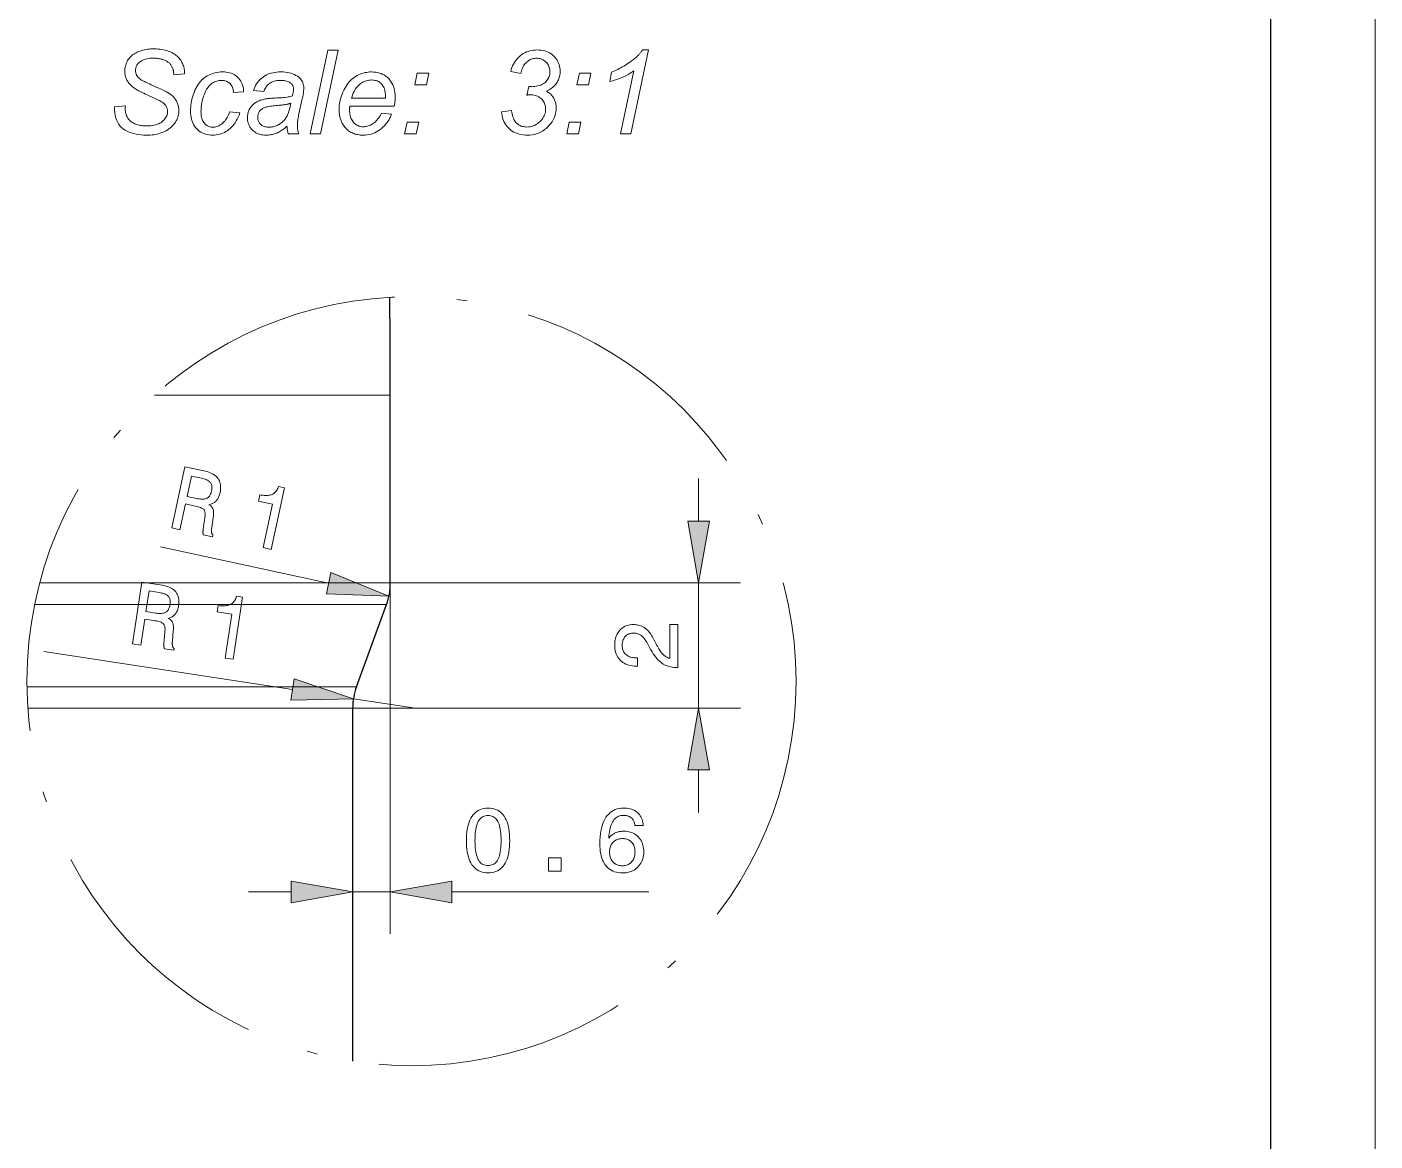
# Model space of a CAD drawing. Extents: x 0 to 297, y 0 to 420.
# Drawn here: x 232.4 to 297, y 315 to 368.4 of the extents above; entities that cross this region are included whole.
import ezdxf

# ---------------------------------------------------------------- set-up
doc = ezdxf.new("R2010")
doc.units = 0
doc.linetypes.add('DASHDOT', pattern=[18.5, 12, -3, 0.5, -3])

msp = doc.modelspace()

# ---------------------------------------------------------------- linework, layer by layer
at = {"color": 7, "lineweight": 13}
msp.add_line((297, 0), (297, 420), dxfattribs=at)
at = {"color": 7, "lineweight": 30}
msp.add_line((292, 5), (292, 415), dxfattribs=at)
at = {"color": 7, "lineweight": 13, "ltscale": 0.282352}
msp.add_line((249.823, 350.742), (238.529, 350.742), dxfattribs=at)
at = {"color": 7, "lineweight": 30, "ltscale": 0.225}
msp.add_line((249.823, 341.742), (249.823, 350.742), dxfattribs=at)
at = {"color": 7, "lineweight": 13, "ltscale": 0.05114}
for p, q in [((264.592, 344.696), (264.592, 346.742)), ((243.023, 326.934), (245.069, 326.934))]:
    msp.add_line(p, q, dxfattribs=at)
at = {"color": 7, "lineweight": 13, "ltscale": 0.206112}
msp.add_line((246.868, 341.732), (238.809, 343.471), dxfattribs=at)
at = {"color": 7, "lineweight": 13, "ltscale": 0.111428}
msp.add_line((237.484, 341.742), (233.026, 341.742), dxfattribs=at)
at = {"color": 7, "lineweight": 13, "ltscale": 0.308492}
msp.add_line((249.823, 341.742), (237.484, 341.742), dxfattribs=at)
at = {"color": 7, "lineweight": 13, "ltscale": 0.420185}
msp.add_line((249.823, 341.742), (249.823, 324.934), dxfattribs=at)
at = {"color": 7, "lineweight": 13, "ltscale": 0.419214}
msp.add_line((249.823, 341.742), (266.592, 341.742), dxfattribs=at)
at = {"color": 7, "lineweight": 13, "ltscale": 0.15}
msp.add_line((264.592, 335.742), (264.592, 341.742), dxfattribs=at)
at = {"color": 7, "lineweight": 13, "ltscale": 0.113457}
msp.add_line((237.325, 340.715), (232.786, 340.715), dxfattribs=at)
at = {"color": 7, "lineweight": 13, "ltscale": 0.307938}
msp.add_line((249.642, 340.715), (237.325, 340.715), dxfattribs=at)
at = {"color": 7, "lineweight": 30, "ltscale": 0.105}
msp.add_line((248.204, 336.768), (249.642, 340.715), dxfattribs=at)
at = {"color": 7, "lineweight": 13, "ltscale": 0.301139}
msp.add_line((245.137, 336.638), (233.228, 338.452), dxfattribs=at)
at = {"color": 7, "lineweight": 13, "ltscale": 0.091156}
msp.add_line((236.063, 336.768), (232.417, 336.768), dxfattribs=at)
at = {"color": 7, "lineweight": 13, "ltscale": 0.303538}
msp.add_line((248.204, 336.768), (236.063, 336.768), dxfattribs=at)
at = {"color": 7, "lineweight": 13, "ltscale": 0.075}
msp.add_line((251.023, 335.742), (248.057, 336.193), dxfattribs=at)
at = {"color": 7, "lineweight": 13, "ltscale": 0.086094}
msp.add_line((235.904, 335.742), (232.46, 335.742), dxfattribs=at)
at = {"color": 7, "lineweight": 13, "ltscale": 0.302983}
msp.add_line((248.023, 335.742), (235.904, 335.742), dxfattribs=at)
at = {"color": 7, "lineweight": 13, "ltscale": 0.464214}
msp.add_line((248.023, 335.742), (266.592, 335.742), dxfattribs=at)
at = {"color": 7, "lineweight": 30, "ltscale": 0.422852}
msp.add_line((248.023, 318.827), (248.023, 335.742), dxfattribs=at)
at = {"color": 7, "lineweight": 13, "ltscale": 0.051139}
msp.add_line((264.592, 330.742), (264.592, 332.787), dxfattribs=at)
at = {"color": 7, "lineweight": 13, "ltscale": 0.045}
msp.add_line((248.023, 326.934), (249.823, 326.934), dxfattribs=at)
at = {"color": 7, "lineweight": 13, "ltscale": 0.235684}
msp.add_line((252.778, 326.934), (262.205, 326.934), dxfattribs=at)
at = {"color": 7, "lineweight": 13}
for points in [[(236.605, 364.557), (237.129, 364.606), (237.123, 364.467), (237.124, 364.421), (237.127, 364.376), (237.133, 364.331), (237.14, 364.288), (237.15, 364.245), (237.162, 364.203), (237.175, 364.162), (237.191, 364.121), (237.209, 364.081), (237.23, 364.043), (237.252, 364.005), (237.278, 363.969), (237.306, 363.935), (237.337, 363.903), (237.371, 363.872), (237.407, 363.843), (237.447, 363.816), (237.489, 363.791), (237.534, 363.767), (237.582, 363.745), (237.632, 363.725), (237.684, 363.707), (237.737, 363.692), (237.793, 363.678), (237.85, 363.666), (237.91, 363.657), (237.971, 363.65), (238.034, 363.644), (238.099, 363.641), (238.165, 363.64), (238.259, 363.642), (238.348, 363.648), (238.433, 363.659), (238.513, 363.674), (238.589, 363.693), (238.66, 363.716), (238.726, 363.743), (238.788, 363.775), (238.845, 363.81), (238.898, 363.85), (238.946, 363.893), (238.989, 363.937), (239.027, 363.982), (239.06, 364.028), (239.087, 364.075), (239.11, 364.124), (239.128, 364.174), (239.14, 364.225), (239.148, 364.277), (239.15, 364.33), (239.149, 364.368), (239.145, 364.404), (239.138, 364.44), (239.129, 364.476), (239.117, 364.51), (239.102, 364.545), (239.085, 364.578), (239.065, 364.611), (239.042, 364.643), (239.017, 364.674), (238.985, 364.706), (238.943, 364.74), (238.892, 364.776), (238.832, 364.814), (238.762, 364.854), (238.683, 364.897), (238.594, 364.942), (238.496, 364.989), (238.389, 365.038), (238.272, 365.089), (238.181, 365.129), (238.095, 365.167), (238.016, 365.203), (237.942, 365.237), (237.875, 365.27), (237.814, 365.3), (237.758, 365.329), (237.709, 365.355), (237.665, 365.38), (237.628, 365.403), (237.575, 365.438), (237.526, 365.475), (237.479, 365.512), (237.435, 365.55), (237.393, 365.588), (237.355, 365.627), (237.319, 365.666), (237.287, 365.707), (237.257, 365.747), (237.23, 365.789), (237.205, 365.831), (237.183, 365.875), (237.164, 365.919), (237.148, 365.965), (237.133, 366.012), (237.122, 366.06), (237.113, 366.11), (237.107, 366.16), (237.103, 366.212), (237.101, 366.265), (237.103, 366.326), (237.108, 366.386), (237.117, 366.445), (237.128, 366.502), (237.144, 366.558), (237.162, 366.613), (237.184, 366.667), (237.21, 366.72), (237.238, 366.771), (237.271, 366.822), (237.306, 366.87), (237.344, 366.916), (237.386, 366.96), (237.431, 367.001), (237.479, 367.04), (237.53, 367.077), (237.584, 367.112), (237.642, 367.144), (237.702, 367.173), (237.766, 367.201), (237.832, 367.226), (237.9, 367.248), (237.969, 367.268), (238.04, 367.285), (238.113, 367.299), (238.187, 367.311), (238.263, 367.32), (238.341, 367.327), (238.42, 367.33), (238.501, 367.332), (238.597, 367.33), (238.69, 367.325), (238.78, 367.317), (238.867, 367.306), (238.951, 367.291), (239.032, 367.273), (239.11, 367.252), (239.185, 367.227), (239.256, 367.199), (239.325, 367.168), (239.39, 367.134), (239.452, 367.098), (239.51, 367.06), (239.564, 367.02), (239.615, 366.977), (239.662, 366.932), (239.705, 366.885), (239.744, 366.836), (239.78, 366.785), (239.812, 366.731), (239.841, 366.677), (239.867, 366.623), (239.889, 366.57), (239.909, 366.517), (239.926, 366.465), (239.939, 366.413), (239.95, 366.362), (239.958, 366.311), (239.962, 366.26), (239.964, 366.21), (239.964, 366.205), (239.963, 366.199), (239.963, 366.193), (239.963, 366.185), (239.963, 366.178), (239.963, 366.169), (239.962, 366.16), (239.962, 366.15), (239.961, 366.14), (239.961, 366.128), (239.445, 366.088), (239.445, 366.121), (239.444, 366.152), (239.442, 366.182), (239.44, 366.211), (239.438, 366.238), (239.434, 366.264), (239.43, 366.288), (239.426, 366.311), (239.421, 366.332), (239.415, 366.352), (239.404, 366.385), (239.391, 366.417), (239.377, 366.447), (239.362, 366.477), (239.346, 366.506), (239.328, 366.533), (239.309, 366.56), (239.289, 366.585), (239.268, 366.61), (239.246, 366.633), (239.222, 366.656), (239.197, 366.677), (239.169, 366.698), (239.141, 366.718), (239.11, 366.737), (239.078, 366.755), (239.043, 366.772), (239.008, 366.788), (238.97, 366.803), (238.931, 366.817), (238.89, 366.831), (238.849, 366.842), (238.806, 366.853), (238.763, 366.862), (238.718, 366.87), (238.673, 366.876), (238.627, 366.881), (238.579, 366.884), (238.531, 366.886), (238.482, 366.887), (238.397, 366.885), (238.315, 366.879), (238.238, 366.869), (238.164, 366.856), (238.094, 366.838), (238.028, 366.816), (237.966, 366.791), (237.907, 366.761), (237.853, 366.728), (237.803, 366.691), (237.767, 366.66), (237.736, 366.627), (237.708, 366.592), (237.684, 366.555), (237.663, 366.516), (237.647, 366.475), (237.634, 366.432), (237.624, 366.388), (237.619, 366.341), (237.617, 366.292), (237.618, 366.263), (237.62, 366.235), (237.624, 366.207), (237.629, 366.179), (237.636, 366.153), (237.645, 366.127), (237.655, 366.101), (237.666, 366.077), (237.679, 366.052), (237.693, 366.029), (237.71, 366.006), (237.729, 365.983), (237.75, 365.96), (237.774, 365.937), (237.801, 365.914), (237.829, 365.891), (237.861, 365.869), (237.894, 365.846), (237.93, 365.823), (237.969, 365.801), (238.001, 365.784), (238.041, 365.763), (238.089, 365.74), (238.145, 365.713), (238.208, 365.683), (238.28, 365.65), (238.359, 365.614), (238.446, 365.575), (238.54, 365.533), (238.643, 365.487), (238.727, 365.45), (238.805, 365.414), (238.878, 365.38), (238.945, 365.348), (239.007, 365.317), (239.064, 365.288), (239.116, 365.26), (239.162, 365.234), (239.202, 365.21), (239.238, 365.187), (239.28, 365.158), (239.321, 365.127), (239.36, 365.095), (239.396, 365.062), (239.431, 365.027), (239.463, 364.992), (239.494, 364.955), (239.522, 364.916), (239.549, 364.877), (239.573, 364.837), (239.596, 364.795), (239.616, 364.752), (239.633, 364.708), (239.648, 364.663), (239.661, 364.617), (239.672, 364.569), (239.68, 364.521), (239.686, 364.471), (239.69, 364.42), (239.691, 364.369), (239.689, 364.304), (239.683, 364.241), (239.673, 364.178), (239.659, 364.117), (239.641, 364.057), (239.62, 363.997), (239.594, 363.939), (239.564, 363.881), (239.531, 363.825), (239.493, 363.77), (239.452, 363.716), (239.408, 363.665), (239.361, 363.616), (239.31, 363.57), (239.257, 363.527), (239.201, 363.485), (239.142, 363.447), (239.079, 363.41), (239.014, 363.377), (238.946, 363.345), (238.875, 363.317), (238.802, 363.291), (238.727, 363.269), (238.65, 363.249), (238.571, 363.233), (238.49, 363.219), (238.407, 363.209), (238.322, 363.201), (238.235, 363.197), (238.146, 363.195), (238.013, 363.198), (237.885, 363.207), (237.761, 363.222), (237.643, 363.243), (237.529, 363.269), (237.421, 363.302), (237.318, 363.34), (237.219, 363.385), (237.126, 363.435), (237.037, 363.491), (236.956, 363.555), (236.882, 363.629), (236.818, 363.712), (236.762, 363.804), (236.714, 363.906), (236.675, 364.017), (236.645, 364.138), (236.623, 364.268), (236.61, 364.408)], [(245.988, 363.264), (246.823, 367.264), (247.317, 367.264), (246.482, 363.264)], [(255.153, 364.311), (255.633, 364.371), (255.646, 364.29), (255.661, 364.213), (255.678, 364.141), (255.698, 364.073), (255.721, 364.011), (255.747, 363.953), (255.775, 363.9), (255.805, 363.852), (255.839, 363.808), (255.875, 363.77), (255.913, 363.735), (255.954, 363.704), (255.997, 363.677), (256.043, 363.654), (256.091, 363.634), (256.141, 363.617), (256.193, 363.605), (256.248, 363.595), (256.305, 363.59), (256.365, 363.588), (256.437, 363.591), (256.507, 363.599), (256.575, 363.612), (256.641, 363.63), (256.705, 363.654), (256.768, 363.683), (256.828, 363.717), (256.886, 363.756), (256.942, 363.8), (256.996, 363.85), (257.047, 363.903), (257.092, 363.958), (257.132, 364.014), (257.167, 364.072), (257.196, 364.131), (257.22, 364.192), (257.238, 364.254), (257.252, 364.318), (257.26, 364.384), (257.262, 364.45), (257.26, 364.508), (257.254, 364.564), (257.244, 364.618), (257.23, 364.67), (257.213, 364.72), (257.191, 364.767), (257.165, 364.813), (257.135, 364.856), (257.101, 364.898), (257.063, 364.938), (257.022, 364.974), (256.978, 365.007), (256.931, 365.036), (256.882, 365.061), (256.83, 365.082), (256.775, 365.099), (256.717, 365.113), (256.657, 365.122), (256.594, 365.128), (256.528, 365.13), (256.52, 365.13), (256.51, 365.129), (256.498, 365.129), (256.485, 365.128), (256.47, 365.127), (256.453, 365.126), (256.435, 365.125), (256.415, 365.123), (256.393, 365.121), (256.37, 365.119), (256.455, 365.531), (256.469, 365.529), (256.483, 365.527), (256.497, 365.525), (256.511, 365.524), (256.524, 365.523), (256.538, 365.522), (256.551, 365.521), (256.565, 365.52), (256.578, 365.52), (256.591, 365.52), (256.674, 365.522), (256.753, 365.528), (256.827, 365.539), (256.898, 365.553), (256.965, 365.572), (257.028, 365.594), (257.088, 365.621), (257.143, 365.652), (257.194, 365.687), (257.242, 365.726), (257.285, 365.768), (257.324, 365.812), (257.358, 365.858), (257.388, 365.906), (257.413, 365.956), (257.433, 366.007), (257.449, 366.061), (257.461, 366.116), (257.467, 366.173), (257.47, 366.232), (257.468, 366.286), (257.462, 366.339), (257.453, 366.39), (257.44, 366.439), (257.423, 366.486), (257.402, 366.531), (257.378, 366.575), (257.35, 366.617), (257.318, 366.658), (257.283, 366.696), (257.245, 366.732), (257.205, 366.764), (257.163, 366.792), (257.12, 366.816), (257.075, 366.837), (257.029, 366.854), (256.98, 366.867), (256.931, 366.877), (256.879, 366.882), (256.826, 366.884), (256.773, 366.882), (256.722, 366.877), (256.672, 366.867), (256.623, 366.854), (256.574, 366.836), (256.527, 366.815), (256.481, 366.79), (256.436, 366.761), (256.392, 366.728), (256.35, 366.692), (256.309, 366.652), (256.271, 366.609), (256.236, 366.562), (256.205, 366.513), (256.176, 366.46), (256.15, 366.404), (256.128, 366.344), (256.108, 366.282), (256.092, 366.216), (256.078, 366.148), (255.593, 366.246), (255.619, 366.342), (255.649, 366.434), (255.684, 366.522), (255.724, 366.605), (255.768, 366.684), (255.816, 366.758), (255.869, 366.828), (255.926, 366.893), (255.988, 366.954), (256.054, 367.01), (256.123, 367.061), (256.195, 367.107), (256.27, 367.148), (256.347, 367.183), (256.426, 367.212), (256.508, 367.237), (256.593, 367.256), (256.68, 367.269), (256.769, 367.277), (256.861, 367.28), (256.958, 367.277), (257.05, 367.268), (257.139, 367.253), (257.224, 367.232), (257.306, 367.206), (257.383, 367.173), (257.457, 367.134), (257.527, 367.09), (257.594, 367.039), (257.657, 366.983), (257.714, 366.922), (257.766, 366.858), (257.812, 366.792), (257.851, 366.723), (257.885, 366.651), (257.912, 366.577), (257.933, 366.499), (257.949, 366.419), (257.958, 366.337), (257.961, 366.251), (257.959, 366.189), (257.954, 366.128), (257.946, 366.069), (257.934, 366.011), (257.92, 365.955), (257.901, 365.9), (257.88, 365.848), (257.855, 365.796), (257.827, 365.747), (257.796, 365.699), (257.761, 365.652), (257.723, 365.608), (257.682, 365.564), (257.637, 365.523), (257.589, 365.483), (257.538, 365.445), (257.484, 365.408), (257.426, 365.373), (257.365, 365.339), (257.301, 365.307), (257.346, 365.279), (257.39, 365.249), (257.431, 365.219), (257.469, 365.187), (257.506, 365.154), (257.539, 365.12), (257.571, 365.084), (257.6, 365.048), (257.627, 365.01), (257.651, 364.972), (257.673, 364.932), (257.693, 364.891), (257.71, 364.849), (257.725, 364.805), (257.738, 364.761), (257.749, 364.715), (257.757, 364.668), (257.763, 364.621), (257.766, 364.572), (257.767, 364.521), (257.763, 364.415), (257.751, 364.312), (257.731, 364.212), (257.703, 364.114), (257.667, 364.02), (257.622, 363.928), (257.57, 363.839), (257.51, 363.753), (257.441, 363.67), (257.365, 363.59), (257.283, 363.515), (257.197, 363.448), (257.109, 363.389), (257.018, 363.337), (256.923, 363.294), (256.825, 363.258), (256.724, 363.231), (256.62, 363.211), (256.513, 363.199), (256.403, 363.195), (256.296, 363.198), (256.194, 363.208), (256.096, 363.223), (256.002, 363.244), (255.912, 363.271), (255.826, 363.305), (255.745, 363.344), (255.668, 363.39), (255.595, 363.442), (255.526, 363.5), (255.462, 363.562), (255.404, 363.629), (255.352, 363.7), (255.306, 363.775), (255.265, 363.855), (255.231, 363.938), (255.203, 364.025), (255.18, 364.116), (255.164, 364.212)], [(260.853, 363.264), (261.486, 366.284), (261.401, 366.221), (261.309, 366.16), (261.211, 366.102), (261.105, 366.047), (260.994, 365.994), (260.875, 365.944), (260.75, 365.896), (260.618, 365.851), (260.48, 365.808), (260.335, 365.768), (260.427, 366.216), (260.501, 366.246), (260.574, 366.278), (260.648, 366.312), (260.721, 366.348), (260.793, 366.386), (260.866, 366.425), (260.938, 366.466), (261.011, 366.509), (261.083, 366.554), (261.155, 366.601), (261.225, 366.647), (261.291, 366.693), (261.354, 366.738), (261.413, 366.781), (261.469, 366.823), (261.521, 366.864), (261.569, 366.903), (261.614, 366.942), (261.656, 366.979), (261.693, 367.015), (261.715, 367.038), (261.737, 367.061), (261.758, 367.085), (261.779, 367.11), (261.8, 367.136), (261.82, 367.163), (261.841, 367.191), (261.861, 367.22), (261.881, 367.249), (261.901, 367.28), (262.187, 367.28), (261.35, 363.264)], [(242.125, 364.319), (242.618, 364.268), (242.58, 364.162), (242.538, 364.062), (242.493, 363.967), (242.445, 363.878), (242.394, 363.795), (242.339, 363.717), (242.282, 363.645), (242.221, 363.578), (242.157, 363.517), (242.09, 363.461), (242.021, 363.411), (241.95, 363.367), (241.877, 363.327), (241.801, 363.293), (241.725, 363.264), (241.646, 363.24), (241.565, 363.222), (241.482, 363.209), (241.398, 363.201), (241.311, 363.198), (241.219, 363.201), (241.13, 363.21), (241.044, 363.226), (240.962, 363.247), (240.884, 363.274), (240.809, 363.308), (240.738, 363.348), (240.671, 363.394), (240.607, 363.446), (240.546, 363.504), (240.49, 363.567), (240.441, 363.636), (240.397, 363.709), (240.358, 363.787), (240.326, 363.87), (240.3, 363.958), (240.279, 364.05), (240.265, 364.148), (240.256, 364.25), (240.253, 364.358), (240.255, 364.452), (240.26, 364.547), (240.27, 364.641), (240.283, 364.735), (240.3, 364.828), (240.321, 364.922), (240.345, 365.014), (240.373, 365.107), (240.405, 365.199), (240.441, 365.291), (240.48, 365.38), (240.523, 365.465), (240.569, 365.546), (240.618, 365.622), (240.67, 365.694), (240.725, 365.762), (240.784, 365.825), (240.846, 365.884), (240.911, 365.938), (240.98, 365.988), (241.051, 366.033), (241.124, 366.074), (241.199, 366.11), (241.276, 366.141), (241.355, 366.167), (241.437, 366.189), (241.52, 366.205), (241.605, 366.217), (241.692, 366.224), (241.781, 366.227), (241.872, 366.224), (241.96, 366.216), (242.043, 366.203), (242.123, 366.185), (242.199, 366.161), (242.271, 366.132), (242.339, 366.098), (242.403, 366.058), (242.464, 366.013), (242.52, 365.963), (242.572, 365.909), (242.618, 365.851), (242.659, 365.79), (242.695, 365.725), (242.725, 365.657), (242.749, 365.586), (242.768, 365.511), (242.782, 365.433), (242.79, 365.351), (242.793, 365.266), (242.307, 365.234), (242.305, 365.287), (242.3, 365.339), (242.292, 365.388), (242.281, 365.435), (242.266, 365.479), (242.249, 365.521), (242.228, 365.561), (242.204, 365.598), (242.178, 365.632), (242.148, 365.665), (242.115, 365.694), (242.081, 365.721), (242.045, 365.744), (242.006, 365.764), (241.966, 365.781), (241.924, 365.795), (241.879, 365.806), (241.833, 365.814), (241.785, 365.819), (241.734, 365.82), (241.676, 365.818), (241.619, 365.813), (241.563, 365.803), (241.509, 365.79), (241.457, 365.773), (241.406, 365.752), (241.357, 365.728), (241.309, 365.7), (241.263, 365.668), (241.219, 365.632), (241.176, 365.592), (241.135, 365.549), (241.096, 365.501), (241.059, 365.45), (241.024, 365.395), (240.991, 365.336), (240.959, 365.273), (240.93, 365.206), (240.902, 365.135), (240.876, 365.06), (240.853, 364.984), (240.832, 364.908), (240.813, 364.833), (240.797, 364.758), (240.783, 364.684), (240.772, 364.611), (240.763, 364.538), (240.757, 364.465), (240.753, 364.393), (240.752, 364.322), (240.754, 364.25), (240.759, 364.181), (240.767, 364.116), (240.778, 364.055), (240.793, 363.998), (240.811, 363.944), (240.832, 363.894), (240.857, 363.847), (240.885, 363.805), (240.916, 363.766), (240.949, 363.73), (240.984, 363.699), (241.021, 363.671), (241.059, 363.647), (241.099, 363.626), (241.14, 363.61), (241.182, 363.597), (241.227, 363.587), (241.272, 363.582), (241.32, 363.58), (241.367, 363.582), (241.415, 363.587), (241.462, 363.596), (241.508, 363.609), (241.555, 363.626), (241.6, 363.646), (241.646, 363.67), (241.691, 363.697), (241.735, 363.728), (241.779, 363.763), (241.822, 363.801), (241.864, 363.844), (241.903, 363.89), (241.94, 363.94), (241.976, 363.993), (242.009, 364.051), (242.041, 364.112), (242.071, 364.178), (242.099, 364.247)], [(244.872, 363.624), (244.821, 363.581), (244.77, 363.54), (244.72, 363.502), (244.67, 363.466), (244.62, 363.432), (244.571, 363.401), (244.522, 363.372), (244.474, 363.346), (244.426, 363.322), (244.378, 363.3), (244.331, 363.281), (244.282, 363.264), (244.233, 363.248), (244.183, 363.235), (244.133, 363.224), (244.082, 363.214), (244.03, 363.207), (243.978, 363.202), (243.925, 363.199), (243.871, 363.198), (243.792, 363.2), (243.717, 363.208), (243.644, 363.219), (243.575, 363.236), (243.509, 363.257), (243.445, 363.283), (243.385, 363.314), (243.329, 363.349), (243.275, 363.389), (243.224, 363.434), (243.178, 363.483), (243.136, 363.534), (243.099, 363.588), (243.067, 363.644), (243.04, 363.703), (243.018, 363.765), (243.001, 363.829), (242.988, 363.896), (242.981, 363.966), (242.979, 364.038), (242.98, 364.086), (242.983, 364.133), (242.989, 364.179), (242.996, 364.224), (243.006, 364.267), (243.018, 364.31), (243.033, 364.351), (243.049, 364.391), (243.068, 364.43), (243.089, 364.468), (243.112, 364.505), (243.136, 364.54), (243.162, 364.574), (243.189, 364.606), (243.218, 364.637), (243.248, 364.666), (243.279, 364.694), (243.312, 364.72), (243.347, 364.745), (243.382, 364.768), (243.42, 364.79), (243.459, 364.811), (243.499, 364.831), (243.542, 364.849), (243.586, 364.866), (243.631, 364.881), (243.678, 364.895), (243.727, 364.908), (243.778, 364.92), (243.83, 364.931), (243.866, 364.937), (243.908, 364.943), (243.957, 364.949), (244.011, 364.955), (244.071, 364.96), (244.137, 364.965), (244.209, 364.97), (244.287, 364.974), (244.371, 364.979), (244.462, 364.983), (244.552, 364.987), (244.637, 364.993), (244.717, 364.999), (244.792, 365.007), (244.861, 365.017), (244.925, 365.027), (244.984, 365.039), (245.037, 365.051), (245.086, 365.066), (245.129, 365.081), (245.14, 365.12), (245.149, 365.159), (245.158, 365.196), (245.165, 365.231), (245.172, 365.266), (245.177, 365.298), (245.181, 365.33), (245.184, 365.36), (245.185, 365.389), (245.186, 365.416), (245.185, 365.45), (245.181, 365.482), (245.175, 365.513), (245.166, 365.542), (245.155, 365.57), (245.141, 365.596), (245.124, 365.621), (245.106, 365.644), (245.084, 365.666), (245.06, 365.686), (245.024, 365.712), (244.985, 365.736), (244.943, 365.756), (244.898, 365.774), (244.849, 365.789), (244.797, 365.801), (244.742, 365.811), (244.684, 365.817), (244.623, 365.822), (244.558, 365.823), (244.497, 365.822), (244.439, 365.817), (244.382, 365.81), (244.328, 365.801), (244.276, 365.788), (244.226, 365.773), (244.178, 365.755), (244.133, 365.735), (244.09, 365.711), (244.05, 365.685), (244.011, 365.656), (243.975, 365.625), (243.941, 365.592), (243.909, 365.556), (243.879, 365.518), (243.851, 365.478), (243.825, 365.435), (243.802, 365.39), (243.781, 365.343), (243.762, 365.294), (243.262, 365.337), (243.295, 365.421), (243.331, 365.502), (243.37, 365.578), (243.413, 365.65), (243.46, 365.718), (243.51, 365.782), (243.564, 365.842), (243.621, 365.898), (243.682, 365.95), (243.747, 365.998), (243.815, 366.041), (243.886, 366.08), (243.961, 366.114), (244.04, 366.144), (244.122, 366.169), (244.207, 366.19), (244.296, 366.206), (244.388, 366.218), (244.484, 366.224), (244.583, 366.227), (244.688, 366.224), (244.789, 366.216), (244.885, 366.204), (244.977, 366.186), (245.065, 366.163), (245.147, 366.134), (245.226, 366.101), (245.3, 366.063), (245.369, 366.019), (245.434, 365.97), (245.48, 365.931), (245.521, 365.889), (245.557, 365.845), (245.588, 365.799), (245.614, 365.751), (245.636, 365.7), (245.653, 365.647), (245.665, 365.591), (245.672, 365.534), (245.674, 365.474), (245.674, 365.427), (245.672, 365.378), (245.668, 365.328), (245.663, 365.276), (245.657, 365.223), (245.65, 365.169), (245.641, 365.113), (245.631, 365.055), (245.619, 364.997), (245.606, 364.936), (245.445, 364.216), (245.431, 364.148), (245.418, 364.083), (245.406, 364.021), (245.396, 363.961), (245.388, 363.904), (245.381, 363.849), (245.376, 363.797), (245.372, 363.748), (245.37, 363.701), (245.369, 363.656), (245.369, 363.628), (245.371, 363.597), (245.374, 363.564), (245.378, 363.528), (245.384, 363.49), (245.39, 363.45), (245.398, 363.407), (245.407, 363.361), (245.417, 363.314), (245.429, 363.264), (244.929, 363.264), (244.922, 363.293), (244.914, 363.323), (244.907, 363.356), (244.901, 363.389), (244.895, 363.425), (244.889, 363.461), (244.884, 363.5), (244.88, 363.539), (244.876, 363.581)], [(249.396, 364.249), (249.876, 364.199), (249.853, 364.128), (249.824, 364.058), (249.79, 363.988), (249.75, 363.919), (249.705, 363.851), (249.655, 363.783), (249.599, 363.716), (249.538, 363.65), (249.472, 363.585), (249.4, 363.52), (249.324, 363.459), (249.245, 363.404), (249.164, 363.356), (249.079, 363.314), (248.992, 363.279), (248.902, 363.25), (248.809, 363.227), (248.713, 363.211), (248.614, 363.201), (248.512, 363.198), (248.448, 363.2), (248.385, 363.204), (248.324, 363.211), (248.263, 363.222), (248.203, 363.235), (248.145, 363.252), (248.087, 363.271), (248.031, 363.293), (247.976, 363.319), (247.921, 363.347), (247.869, 363.378), (247.819, 363.412), (247.772, 363.448), (247.727, 363.487), (247.685, 363.529), (247.645, 363.574), (247.608, 363.621), (247.573, 363.671), (247.541, 363.724), (247.512, 363.779), (247.485, 363.837), (247.461, 363.896), (247.44, 363.957), (247.422, 364.019), (247.407, 364.083), (247.394, 364.148), (247.384, 364.215), (247.377, 364.284), (247.373, 364.354), (247.372, 364.426), (247.374, 364.521), (247.38, 364.615), (247.391, 364.708), (247.407, 364.801), (247.426, 364.893), (247.451, 364.985), (247.479, 365.077), (247.512, 365.167), (247.549, 365.257), (247.591, 365.347), (247.636, 365.434), (247.684, 365.516), (247.735, 365.594), (247.788, 365.667), (247.843, 365.736), (247.901, 365.8), (247.962, 365.859), (248.026, 365.914), (248.091, 365.964), (248.16, 366.01), (248.23, 366.051), (248.302, 366.088), (248.375, 366.12), (248.449, 366.149), (248.524, 366.172), (248.6, 366.192), (248.677, 366.207), (248.756, 366.218), (248.835, 366.225), (248.916, 366.227), (249.017, 366.223), (249.115, 366.214), (249.208, 366.198), (249.297, 366.175), (249.382, 366.146), (249.463, 366.111), (249.539, 366.069), (249.612, 366.021), (249.68, 365.966), (249.744, 365.905), (249.803, 365.838), (249.855, 365.767), (249.902, 365.69), (249.942, 365.61), (249.976, 365.524), (250.004, 365.434), (250.026, 365.339), (250.041, 365.239), (250.051, 365.135), (250.054, 365.026), (250.053, 364.983), (250.052, 364.941), (250.05, 364.897), (250.048, 364.854), (250.044, 364.811), (250.04, 364.767), (250.035, 364.723), (250.029, 364.679), (250.023, 364.634), (250.015, 364.59), (247.882, 364.59), (247.88, 364.573), (247.878, 364.556), (247.876, 364.54), (247.875, 364.525), (247.874, 364.509), (247.873, 364.494), (247.872, 364.479), (247.871, 364.465), (247.871, 364.451), (247.871, 364.437), (247.873, 364.357), (247.878, 364.282), (247.888, 364.21), (247.901, 364.142), (247.918, 364.078), (247.938, 364.018), (247.962, 363.962), (247.99, 363.909), (248.022, 363.861), (248.058, 363.816), (248.096, 363.775), (248.136, 363.739), (248.177, 363.707), (248.221, 363.679), (248.265, 363.655), (248.312, 363.636), (248.36, 363.621), (248.41, 363.61), (248.462, 363.604), (248.515, 363.602), (248.565, 363.604), (248.616, 363.609), (248.666, 363.617), (248.716, 363.629), (248.766, 363.643), (248.816, 363.662), (248.866, 363.683), (248.916, 363.708), (248.965, 363.737), (249.014, 363.768), (249.062, 363.803), (249.108, 363.841), (249.152, 363.881), (249.193, 363.925), (249.232, 363.972), (249.269, 364.021), (249.304, 364.074), (249.337, 364.129), (249.368, 364.187)], [(247.961, 364.966), (249.587, 364.966), (249.588, 364.981), (249.588, 364.995), (249.588, 365.008), (249.589, 365.02), (249.589, 365.032), (249.589, 365.042), (249.59, 365.052), (249.59, 365.06), (249.59, 365.068), (249.59, 365.075), (249.588, 365.148), (249.582, 365.217), (249.573, 365.282), (249.56, 365.344), (249.543, 365.403), (249.523, 365.458), (249.499, 365.51), (249.471, 365.558), (249.439, 365.603), (249.404, 365.644), (249.366, 365.682), (249.326, 365.715), (249.283, 365.745), (249.239, 365.771), (249.192, 365.793), (249.143, 365.81), (249.092, 365.824), (249.039, 365.834), (248.984, 365.84), (248.927, 365.842), (248.864, 365.84), (248.802, 365.833), (248.742, 365.822), (248.682, 365.807), (248.624, 365.787), (248.567, 365.763), (248.511, 365.735), (248.456, 365.702), (248.402, 365.665), (248.35, 365.624), (248.299, 365.578), (248.251, 365.528), (248.205, 365.473), (248.162, 365.414), (248.122, 365.35), (248.085, 365.282), (248.05, 365.21), (248.017, 365.133), (247.988, 365.052)], [(250.998, 365.602), (251.115, 366.161), (251.672, 366.161), (251.557, 365.602)], [(258.763, 365.602), (258.88, 366.161), (259.437, 366.161), (259.322, 365.602)], [(245.055, 364.731), (245.034, 364.723), (245.013, 364.716), (244.991, 364.709), (244.97, 364.702), (244.948, 364.695), (244.925, 364.689), (244.902, 364.684), (244.88, 364.678), (244.856, 364.673), (244.833, 364.669), (244.807, 364.664), (244.779, 364.66), (244.747, 364.655), (244.712, 364.651), (244.674, 364.646), (244.633, 364.642), (244.588, 364.637), (244.541, 364.632), (244.49, 364.627), (244.436, 364.622), (244.352, 364.615), (244.273, 364.606), (244.2, 364.598), (244.131, 364.589), (244.068, 364.579), (244.01, 364.569), (243.956, 364.559), (243.908, 364.548), (243.865, 364.537), (243.827, 364.525), (243.793, 364.513), (243.76, 364.499), (243.729, 364.484), (243.699, 364.467), (243.672, 364.449), (243.646, 364.43), (243.622, 364.409), (243.599, 364.387), (243.579, 364.364), (243.56, 364.339), (243.543, 364.313), (243.527, 364.286), (243.514, 364.259), (243.502, 364.232), (243.492, 364.204), (243.484, 364.175), (243.478, 364.146), (243.473, 364.116), (243.471, 364.086), (243.47, 364.055), (243.471, 364.014), (243.475, 363.975), (243.483, 363.937), (243.493, 363.901), (243.506, 363.866), (243.521, 363.832), (243.54, 363.801), (243.561, 363.77), (243.586, 363.741), (243.613, 363.714), (243.643, 363.688), (243.675, 363.666), (243.71, 363.646), (243.747, 363.628), (243.787, 363.613), (243.829, 363.601), (243.873, 363.592), (243.92, 363.585), (243.969, 363.581), (244.021, 363.58), (244.07, 363.581), (244.118, 363.585), (244.167, 363.592), (244.214, 363.601), (244.262, 363.612), (244.309, 363.627), (244.355, 363.644), (244.402, 363.663), (244.447, 363.685), (244.493, 363.71), (244.537, 363.737), (244.58, 363.766), (244.62, 363.797), (244.659, 363.83), (244.696, 363.865), (244.73, 363.902), (244.763, 363.941), (244.794, 363.983), (244.823, 364.026), (244.85, 364.071), (244.876, 364.12), (244.9, 364.172), (244.924, 364.228), (244.946, 364.288), (244.967, 364.352), (244.987, 364.42), (245.006, 364.492), (245.023, 364.568), (245.04, 364.648)], [(250.509, 363.264), (250.627, 363.823), (251.186, 363.823), (251.066, 363.264)], [(258.275, 363.264), (258.392, 363.823), (258.951, 363.823), (258.831, 363.264)], [(239.35, 344.378), (239.982, 347.306), (240.961, 347.095), (241.045, 347.074), (241.124, 347.051), (241.198, 347.024), (241.266, 346.993), (241.33, 346.959), (241.389, 346.922), (241.443, 346.881), (241.492, 346.837), (241.535, 346.79), (241.574, 346.739), (241.607, 346.685), (241.636, 346.629), (241.658, 346.569), (241.676, 346.506), (241.687, 346.441), (241.694, 346.372), (241.695, 346.301), (241.691, 346.226), (241.682, 346.149), (241.667, 346.069), (241.655, 346.022), (241.642, 345.976), (241.628, 345.933), (241.612, 345.891), (241.594, 345.852), (241.575, 345.814), (241.554, 345.778), (241.531, 345.744), (241.507, 345.712), (241.481, 345.682), (241.453, 345.654), (241.424, 345.628), (241.393, 345.603), (241.361, 345.581), (241.327, 345.561), (241.292, 345.543), (241.255, 345.526), (241.217, 345.512), (241.177, 345.499), (241.136, 345.489), (241.165, 345.472), (241.192, 345.454), (241.217, 345.435), (241.239, 345.415), (241.26, 345.395), (241.279, 345.374), (241.295, 345.352), (241.31, 345.329), (241.322, 345.306), (241.333, 345.282), (241.341, 345.255), (241.348, 345.226), (241.353, 345.194), (241.356, 345.158), (241.358, 345.12), (241.357, 345.079), (241.356, 345.034), (241.352, 344.987), (241.346, 344.936), (241.339, 344.882), (241.267, 344.4), (241.263, 344.369), (241.26, 344.34), (241.257, 344.313), (241.255, 344.287), (241.253, 344.262), (241.253, 344.24), (241.253, 344.218), (241.254, 344.199), (241.255, 344.181), (241.258, 344.164), (241.261, 344.149), (241.265, 344.134), (241.269, 344.12), (241.275, 344.106), (241.281, 344.093), (241.288, 344.08), (241.296, 344.068), (241.305, 344.057), (241.314, 344.046), (241.325, 344.036), (241.307, 343.955), (240.864, 344.051), (240.861, 344.062), (240.858, 344.074), (240.855, 344.087), (240.853, 344.101), (240.851, 344.116), (240.849, 344.131), (240.848, 344.148), (240.848, 344.166), (240.847, 344.184), (240.848, 344.203), (240.848, 344.224), (240.849, 344.245), (240.851, 344.268), (240.853, 344.293), (240.855, 344.318), (240.858, 344.345), (240.861, 344.373), (240.865, 344.402), (240.869, 344.433), (240.874, 344.465), (240.935, 344.849), (240.943, 344.905), (240.948, 344.957), (240.951, 345.006), (240.951, 345.052), (240.949, 345.093), (240.944, 345.131), (240.936, 345.166), (240.926, 345.196), (240.913, 345.224), (240.898, 345.247), (240.879, 345.268), (240.852, 345.29), (240.82, 345.31), (240.781, 345.33), (240.735, 345.35), (240.683, 345.37), (240.624, 345.389), (240.559, 345.407), (240.488, 345.425), (240.41, 345.443), (240.008, 345.53), (239.741, 344.293)], [(240.774, 346.76), (240.296, 346.863), (240.085, 345.888), (240.537, 345.791), (240.604, 345.778), (240.667, 345.768), (240.727, 345.761), (240.783, 345.757), (240.835, 345.756), (240.884, 345.759), (240.929, 345.764), (240.97, 345.773), (241.007, 345.785), (241.041, 345.801), (241.072, 345.819), (241.101, 345.841), (241.128, 345.867), (241.153, 345.897), (241.176, 345.93), (241.197, 345.966), (241.215, 346.006), (241.232, 346.05), (241.246, 346.097), (241.259, 346.148), (241.268, 346.199), (241.275, 346.247), (241.278, 346.293), (241.277, 346.337), (241.273, 346.378), (241.266, 346.417), (241.256, 346.454), (241.242, 346.488), (241.225, 346.52), (241.205, 346.549), (241.181, 346.577), (241.153, 346.603), (241.12, 346.628), (241.084, 346.651), (241.043, 346.672), (240.997, 346.693), (240.948, 346.712), (240.894, 346.729), (240.836, 346.745)], [(243.734, 343.432), (244.184, 345.517), (243.5, 345.665), (243.564, 345.964), (243.638, 345.95), (243.709, 345.94), (243.776, 345.934), (243.84, 345.93), (243.901, 345.93), (243.958, 345.934), (244.012, 345.941), (244.063, 345.951), (244.111, 345.965), (244.155, 345.982), (244.196, 346.002), (244.235, 346.027), (244.272, 346.055), (244.306, 346.087), (244.339, 346.123), (244.369, 346.163), (244.397, 346.207), (244.423, 346.255), (244.446, 346.306), (244.467, 346.362), (244.754, 346.3), (244.117, 343.349)], [(264.071, 344.696), (264.592, 341.742), (265.113, 344.696)], [(237.47, 338.817), (237.921, 341.779), (238.911, 341.628), (238.996, 341.613), (239.077, 341.594), (239.152, 341.571), (239.223, 341.545), (239.289, 341.515), (239.35, 341.482), (239.406, 341.445), (239.457, 341.404), (239.504, 341.359), (239.545, 341.311), (239.582, 341.259), (239.614, 341.204), (239.64, 341.146), (239.661, 341.084), (239.677, 341.02), (239.688, 340.952), (239.693, 340.88), (239.694, 340.806), (239.689, 340.728), (239.679, 340.647), (239.671, 340.6), (239.661, 340.553), (239.649, 340.509), (239.635, 340.467), (239.62, 340.426), (239.603, 340.387), (239.584, 340.35), (239.563, 340.315), (239.541, 340.281), (239.517, 340.25), (239.491, 340.22), (239.464, 340.192), (239.435, 340.166), (239.404, 340.142), (239.372, 340.12), (239.338, 340.099), (239.302, 340.081), (239.265, 340.064), (239.226, 340.049), (239.185, 340.036), (239.215, 340.021), (239.243, 340.004), (239.269, 339.987), (239.293, 339.969), (239.315, 339.95), (239.335, 339.93), (239.352, 339.909), (239.368, 339.887), (239.382, 339.865), (239.394, 339.841), (239.404, 339.815), (239.413, 339.787), (239.42, 339.755), (239.425, 339.72), (239.429, 339.681), (239.431, 339.64), (239.432, 339.595), (239.431, 339.548), (239.429, 339.497), (239.425, 339.443), (239.383, 338.957), (239.381, 338.926), (239.379, 338.897), (239.378, 338.869), (239.377, 338.843), (239.378, 338.819), (239.378, 338.796), (239.38, 338.775), (239.382, 338.755), (239.384, 338.738), (239.388, 338.721), (239.392, 338.706), (239.396, 338.692), (239.402, 338.678), (239.408, 338.664), (239.415, 338.652), (239.423, 338.639), (239.432, 338.628), (239.441, 338.617), (239.452, 338.607), (239.463, 338.597), (239.45, 338.516), (239.002, 338.584), (238.998, 338.595), (238.994, 338.607), (238.991, 338.619), (238.987, 338.633), (238.985, 338.648), (238.982, 338.663), (238.98, 338.68), (238.978, 338.697), (238.977, 338.716), (238.976, 338.735), (238.975, 338.755), (238.975, 338.777), (238.975, 338.8), (238.976, 338.824), (238.977, 338.85), (238.978, 338.877), (238.979, 338.905), (238.981, 338.935), (238.984, 338.966), (238.986, 338.998), (239.024, 339.385), (239.028, 339.441), (239.03, 339.494), (239.03, 339.543), (239.027, 339.588), (239.022, 339.629), (239.015, 339.667), (239.005, 339.701), (238.993, 339.731), (238.979, 339.757), (238.962, 339.78), (238.941, 339.8), (238.914, 339.819), (238.88, 339.838), (238.84, 339.856), (238.793, 339.873), (238.74, 339.889), (238.68, 339.904), (238.614, 339.919), (238.542, 339.933), (238.463, 339.945), (238.057, 340.007), (237.866, 338.757)], [(246.758, 341.223), (249.756, 341.109), (246.978, 342.241)], [(238.746, 341.282), (238.262, 341.356), (238.112, 340.37), (238.568, 340.301), (238.636, 340.291), (238.7, 340.285), (238.76, 340.282), (238.816, 340.282), (238.868, 340.284), (238.917, 340.29), (238.961, 340.298), (239.002, 340.31), (239.038, 340.324), (239.071, 340.341), (239.101, 340.362), (239.129, 340.386), (239.154, 340.413), (239.177, 340.444), (239.198, 340.478), (239.216, 340.516), (239.232, 340.557), (239.246, 340.602), (239.258, 340.65), (239.267, 340.702), (239.273, 340.753), (239.277, 340.802), (239.277, 340.848), (239.274, 340.891), (239.268, 340.932), (239.258, 340.971), (239.246, 341.006), (239.23, 341.04), (239.211, 341.07), (239.189, 341.098), (239.163, 341.124), (239.133, 341.149), (239.099, 341.171), (239.061, 341.192), (239.019, 341.212), (238.973, 341.229), (238.922, 341.245), (238.867, 341.259), (238.809, 341.271)], [(241.904, 338.142), (242.225, 340.251), (241.533, 340.357), (241.579, 340.659), (241.654, 340.65), (241.725, 340.644), (241.793, 340.642), (241.857, 340.643), (241.918, 340.646), (241.975, 340.653), (242.028, 340.664), (242.078, 340.677), (242.125, 340.693), (242.168, 340.713), (242.208, 340.736), (242.245, 340.763), (242.28, 340.794), (242.313, 340.828), (242.343, 340.866), (242.37, 340.908), (242.396, 340.953), (242.418, 341.002), (242.439, 341.055), (242.456, 341.112), (242.746, 341.067), (242.292, 338.083)], [(263.592, 337.689), (263.579, 337.689), (263.492, 337.691), (263.407, 337.697), (263.325, 337.707), (263.247, 337.722), (263.171, 337.74), (263.098, 337.763), (263.028, 337.79), (262.961, 337.821), (262.897, 337.856), (262.836, 337.895), (262.776, 337.94), (262.717, 337.991), (262.657, 338.049), (262.598, 338.114), (262.539, 338.185), (262.48, 338.263), (262.421, 338.348), (262.362, 338.439), (262.303, 338.537), (262.245, 338.641), (262.105, 338.897), (262.08, 338.941), (262.055, 338.983), (262.028, 339.023), (262.001, 339.06), (261.973, 339.095), (261.945, 339.127), (261.916, 339.157), (261.887, 339.185), (261.857, 339.209), (261.826, 339.232), (261.795, 339.252), (261.762, 339.27), (261.728, 339.285), (261.694, 339.299), (261.658, 339.311), (261.621, 339.32), (261.583, 339.328), (261.544, 339.333), (261.504, 339.336), (261.462, 339.337), (261.416, 339.335), (261.371, 339.331), (261.328, 339.322), (261.287, 339.311), (261.247, 339.296), (261.21, 339.278), (261.174, 339.257), (261.14, 339.233), (261.108, 339.205), (261.078, 339.174), (261.05, 339.14), (261.025, 339.104), (261.003, 339.066), (260.984, 339.025), (260.968, 338.983), (260.955, 338.938), (260.944, 338.891), (260.937, 338.841), (260.933, 338.79), (260.931, 338.736), (260.933, 338.683), (260.939, 338.632), (260.948, 338.583), (260.961, 338.537), (260.978, 338.493), (260.998, 338.451), (261.022, 338.412), (261.05, 338.375), (261.081, 338.34), (261.117, 338.307), (261.155, 338.277), (261.197, 338.251), (261.241, 338.227), (261.287, 338.207), (261.337, 338.189), (261.389, 338.175), (261.445, 338.164), (261.503, 338.156), (261.563, 338.152), (261.627, 338.15), (261.663, 338.15), (261.663, 337.758), (261.602, 337.758), (261.509, 337.761), (261.42, 337.769), (261.335, 337.782), (261.254, 337.801), (261.177, 337.826), (261.103, 337.855), (261.034, 337.89), (260.969, 337.931), (260.907, 337.977), (260.85, 338.028), (260.797, 338.084), (260.75, 338.144), (260.709, 338.207), (260.673, 338.275), (260.642, 338.346), (260.617, 338.421), (260.598, 338.5), (260.584, 338.582), (260.576, 338.669), (260.573, 338.759), (260.575, 338.846), (260.583, 338.93), (260.595, 339.01), (260.612, 339.087), (260.634, 339.16), (260.662, 339.23), (260.694, 339.296), (260.731, 339.359), (260.773, 339.419), (260.819, 339.475), (260.87, 339.527), (260.924, 339.573), (260.981, 339.614), (261.041, 339.65), (261.105, 339.68), (261.171, 339.705), (261.24, 339.724), (261.313, 339.737), (261.388, 339.746), (261.467, 339.748), (261.528, 339.747), (261.588, 339.742), (261.646, 339.734), (261.702, 339.723), (261.757, 339.708), (261.811, 339.691), (261.863, 339.67), (261.913, 339.646), (261.962, 339.618), (262.01, 339.588), (262.056, 339.554), (262.1, 339.517), (262.144, 339.477), (262.186, 339.433), (262.227, 339.386), (262.267, 339.335), (262.305, 339.281), (262.342, 339.224), (262.379, 339.163), (262.413, 339.099), (262.542, 338.846), (262.579, 338.776), (262.616, 338.71), (262.651, 338.648), (262.686, 338.59), (262.721, 338.536), (262.754, 338.487), (262.787, 338.441), (262.819, 338.399), (262.851, 338.362), (262.881, 338.328), (262.912, 338.298), (262.943, 338.27), (262.976, 338.244), (263.008, 338.22), (263.042, 338.198), (263.076, 338.178), (263.111, 338.161), (263.147, 338.145), (263.184, 338.132), (263.221, 338.121), (263.221, 339.748), (263.592, 339.748)], [(245.058, 336.123), (248.057, 336.193), (245.215, 337.153)], [(265.113, 332.787), (264.592, 335.742), (264.071, 332.787)], [(253.466, 329.397), (253.469, 329.546), (253.477, 329.687), (253.49, 329.821), (253.509, 329.948), (253.532, 330.067), (253.562, 330.18), (253.596, 330.285), (253.636, 330.382), (253.681, 330.473), (253.732, 330.556), (253.787, 330.631), (253.848, 330.699), (253.913, 330.758), (253.983, 330.81), (254.058, 330.854), (254.138, 330.89), (254.222, 330.917), (254.312, 330.937), (254.406, 330.949), (254.505, 330.953), (254.605, 330.949), (254.7, 330.937), (254.79, 330.918), (254.875, 330.89), (254.955, 330.855), (255.03, 330.811), (255.1, 330.76), (255.165, 330.701), (255.225, 330.634), (255.28, 330.559), (255.33, 330.476), (255.375, 330.386), (255.414, 330.289), (255.448, 330.184), (255.477, 330.071), (255.501, 329.951), (255.519, 329.824), (255.532, 329.689), (255.54, 329.547), (255.543, 329.397), (255.54, 329.248), (255.532, 329.106), (255.519, 328.972), (255.501, 328.845), (255.477, 328.725), (255.448, 328.613), (255.414, 328.509), (255.375, 328.412), (255.33, 328.322), (255.28, 328.24), (255.225, 328.165), (255.165, 328.099), (255.1, 328.04), (255.03, 327.989), (254.955, 327.946), (254.875, 327.91), (254.79, 327.883), (254.7, 327.863), (254.605, 327.852), (254.505, 327.848), (254.406, 327.852), (254.312, 327.863), (254.222, 327.883), (254.138, 327.911), (254.058, 327.946), (253.983, 327.99), (253.913, 328.041), (253.848, 328.1), (253.787, 328.167), (253.732, 328.242), (253.681, 328.324), (253.636, 328.414), (253.596, 328.512), (253.562, 328.616), (253.532, 328.728), (253.509, 328.847), (253.49, 328.974), (253.477, 329.108), (253.469, 329.249)], [(261.939, 330.122), (261.543, 330.122), (261.537, 330.168), (261.529, 330.212), (261.518, 330.253), (261.506, 330.292), (261.49, 330.329), (261.473, 330.363), (261.453, 330.396), (261.431, 330.426), (261.407, 330.454), (261.38, 330.48), (261.351, 330.503), (261.32, 330.524), (261.288, 330.543), (261.252, 330.559), (261.215, 330.572), (261.176, 330.583), (261.135, 330.592), (261.092, 330.598), (261.046, 330.602), (260.999, 330.603), (260.934, 330.6), (260.873, 330.592), (260.815, 330.579), (260.76, 330.56), (260.708, 330.536), (260.659, 330.506), (260.614, 330.471), (260.571, 330.43), (260.531, 330.385), (260.495, 330.333), (260.461, 330.277), (260.431, 330.214), (260.403, 330.146), (260.378, 330.073), (260.356, 329.994), (260.337, 329.909), (260.321, 329.819), (260.308, 329.723), (260.298, 329.622), (260.29, 329.515), (260.316, 329.547), (260.343, 329.577), (260.371, 329.606), (260.4, 329.633), (260.431, 329.658), (260.462, 329.682), (260.495, 329.704), (260.529, 329.725), (260.563, 329.744), (260.599, 329.762), (260.636, 329.778), (260.674, 329.792), (260.713, 329.805), (260.752, 329.816), (260.792, 329.825), (260.834, 329.833), (260.876, 329.839), (260.919, 329.843), (260.962, 329.845), (261.007, 329.846), (261.091, 329.844), (261.171, 329.835), (261.248, 329.822), (261.322, 329.803), (261.393, 329.778), (261.461, 329.748), (261.525, 329.713), (261.586, 329.672), (261.644, 329.625), (261.699, 329.573), (261.749, 329.517), (261.794, 329.457), (261.834, 329.394), (261.869, 329.327), (261.898, 329.257), (261.922, 329.183), (261.94, 329.106), (261.954, 329.025), (261.962, 328.941), (261.964, 328.853), (261.961, 328.766), (261.953, 328.681), (261.939, 328.6), (261.919, 328.523), (261.894, 328.448), (261.863, 328.377), (261.826, 328.31), (261.784, 328.245), (261.736, 328.185), (261.683, 328.127), (261.625, 328.074), (261.563, 328.026), (261.498, 327.985), (261.43, 327.948), (261.358, 327.918), (261.282, 327.892), (261.204, 327.873), (261.121, 327.859), (261.035, 327.851), (260.946, 327.848), (260.843, 327.851), (260.745, 327.862), (260.652, 327.881), (260.564, 327.906), (260.481, 327.939), (260.402, 327.979), (260.329, 328.026), (260.261, 328.081), (260.197, 328.143), (260.139, 328.212), (260.085, 328.289), (260.038, 328.371), (259.996, 328.46), (259.959, 328.556), (259.928, 328.658), (259.903, 328.766), (259.883, 328.881), (259.869, 329.002), (259.861, 329.13), (259.858, 329.264), (259.861, 329.422), (259.87, 329.572), (259.885, 329.715), (259.906, 329.851), (259.933, 329.979), (259.966, 330.1), (260.004, 330.214), (260.049, 330.32), (260.1, 330.419), (260.156, 330.511), (260.219, 330.595), (260.285, 330.67), (260.357, 330.737), (260.433, 330.794), (260.515, 330.843), (260.601, 330.882), (260.691, 330.913), (260.787, 330.935), (260.887, 330.949), (260.992, 330.953), (261.076, 330.951), (261.156, 330.944), (261.233, 330.934), (261.306, 330.918), (261.375, 330.899), (261.441, 330.875), (261.503, 330.847), (261.562, 330.814), (261.617, 330.777), (261.668, 330.736), (261.715, 330.691), (261.758, 330.642), (261.797, 330.59), (261.83, 330.534), (261.86, 330.474), (261.884, 330.411), (261.905, 330.344), (261.921, 330.274), (261.932, 330.2)], [(253.879, 329.397), (253.881, 329.277), (253.885, 329.163), (253.893, 329.055), (253.904, 328.955), (253.917, 328.86), (253.934, 328.773), (253.954, 328.692), (253.976, 328.618), (254.002, 328.551), (254.031, 328.49), (254.063, 328.435), (254.099, 328.386), (254.137, 328.343), (254.18, 328.305), (254.226, 328.274), (254.275, 328.248), (254.327, 328.228), (254.383, 328.213), (254.443, 328.205), (254.505, 328.202), (254.569, 328.205), (254.628, 328.213), (254.684, 328.228), (254.737, 328.247), (254.786, 328.273), (254.832, 328.304), (254.874, 328.341), (254.912, 328.384), (254.947, 328.432), (254.979, 328.487), (255.007, 328.547), (255.032, 328.614), (255.054, 328.688), (255.074, 328.769), (255.09, 328.857), (255.104, 328.951), (255.114, 329.052), (255.121, 329.16), (255.126, 329.275), (255.127, 329.397), (255.126, 329.519), (255.121, 329.635), (255.114, 329.743), (255.104, 329.845), (255.09, 329.94), (255.074, 330.027), (255.054, 330.108), (255.032, 330.183), (255.007, 330.25), (254.979, 330.31), (254.947, 330.364), (254.912, 330.413), (254.874, 330.455), (254.832, 330.492), (254.786, 330.524), (254.737, 330.549), (254.684, 330.569), (254.628, 330.583), (254.569, 330.592), (254.505, 330.595), (254.443, 330.592), (254.383, 330.583), (254.327, 330.569), (254.275, 330.549), (254.226, 330.523), (254.18, 330.491), (254.137, 330.454), (254.099, 330.411), (254.063, 330.362), (254.031, 330.307), (254.002, 330.246), (253.976, 330.178), (253.954, 330.104), (253.934, 330.023), (253.917, 329.936), (253.904, 329.841), (253.893, 329.74), (253.885, 329.633), (253.881, 329.518)], [(261.547, 328.849), (261.545, 328.907), (261.54, 328.962), (261.532, 329.014), (261.521, 329.065), (261.506, 329.113), (261.488, 329.158), (261.467, 329.202), (261.443, 329.242), (261.415, 329.281), (261.385, 329.317), (261.351, 329.35), (261.316, 329.38), (261.278, 329.406), (261.238, 329.429), (261.197, 329.448), (261.153, 329.464), (261.108, 329.476), (261.06, 329.485), (261.01, 329.49), (260.959, 329.492), (260.901, 329.49), (260.846, 329.485), (260.793, 329.477), (260.743, 329.464), (260.695, 329.449), (260.65, 329.43), (260.608, 329.407), (260.568, 329.381), (260.531, 329.352), (260.496, 329.319), (260.464, 329.283), (260.436, 329.245), (260.41, 329.204), (260.389, 329.16), (260.37, 329.114), (260.355, 329.066), (260.343, 329.014), (260.335, 328.96), (260.33, 328.904), (260.328, 328.845), (260.33, 328.786), (260.335, 328.729), (260.343, 328.675), (260.355, 328.624), (260.37, 328.575), (260.388, 328.528), (260.409, 328.484), (260.434, 328.442), (260.462, 328.403), (260.494, 328.366), (260.528, 328.333), (260.565, 328.303), (260.604, 328.276), (260.645, 328.253), (260.689, 328.234), (260.734, 328.218), (260.783, 328.205), (260.833, 328.196), (260.886, 328.191), (260.942, 328.189), (260.995, 328.191), (261.046, 328.197), (261.094, 328.206), (261.141, 328.218), (261.186, 328.235), (261.229, 328.255), (261.269, 328.279), (261.308, 328.306), (261.345, 328.337), (261.379, 328.372), (261.411, 328.409), (261.44, 328.449), (261.465, 328.491), (261.487, 328.536), (261.505, 328.582), (261.52, 328.631), (261.532, 328.682), (261.54, 328.736), (261.545, 328.791)], [(257.406, 327.934), (257.406, 328.577), (258.003, 328.577), (258.003, 327.934)], [(245.069, 326.413), (248.023, 326.934), (245.069, 327.455)], [(252.778, 327.455), (249.823, 326.934), (252.778, 326.413)]]:
    msp.add_lwpolyline(points, close=True, dxfattribs=at)
at = {"color": 7, "linetype": 'DASHDOT', "lineweight": 13}
msp.add_circle((250.837, 337.034), 18.423, dxfattribs=at)
at = {"color": 7, "lineweight": 30}
for centre, radius, start, end in [((-185.178, 350.741), 435.001, 0.00002, 0.61719), ((246.823, 341.742), 3, 339.98408, 359.99996), ((251.023, 335.742), 3, 159.98408, 179.99996)]:
    msp.add_arc(centre, radius, start, end, dxfattribs=at)
at = {"color": 7, "lineweight": 13}
for points in [[(264.071, 344.696), (264.592, 341.742), (264.071, 344.696), (265.113, 344.696)], [(246.758, 341.223), (249.756, 341.109), (246.758, 341.223), (246.978, 342.241)], [(245.058, 336.123), (248.057, 336.193), (245.058, 336.123), (245.215, 337.153)], [(265.113, 332.787), (264.592, 335.742), (265.113, 332.787), (264.071, 332.787)], [(245.069, 326.413), (248.023, 326.934), (245.069, 326.413), (245.069, 327.455)], [(252.778, 327.455), (249.823, 326.934), (252.778, 327.455), (252.778, 326.413)]]:
    msp.add_solid(points, dxfattribs=at)

doc.saveas('drawing.dxf')
